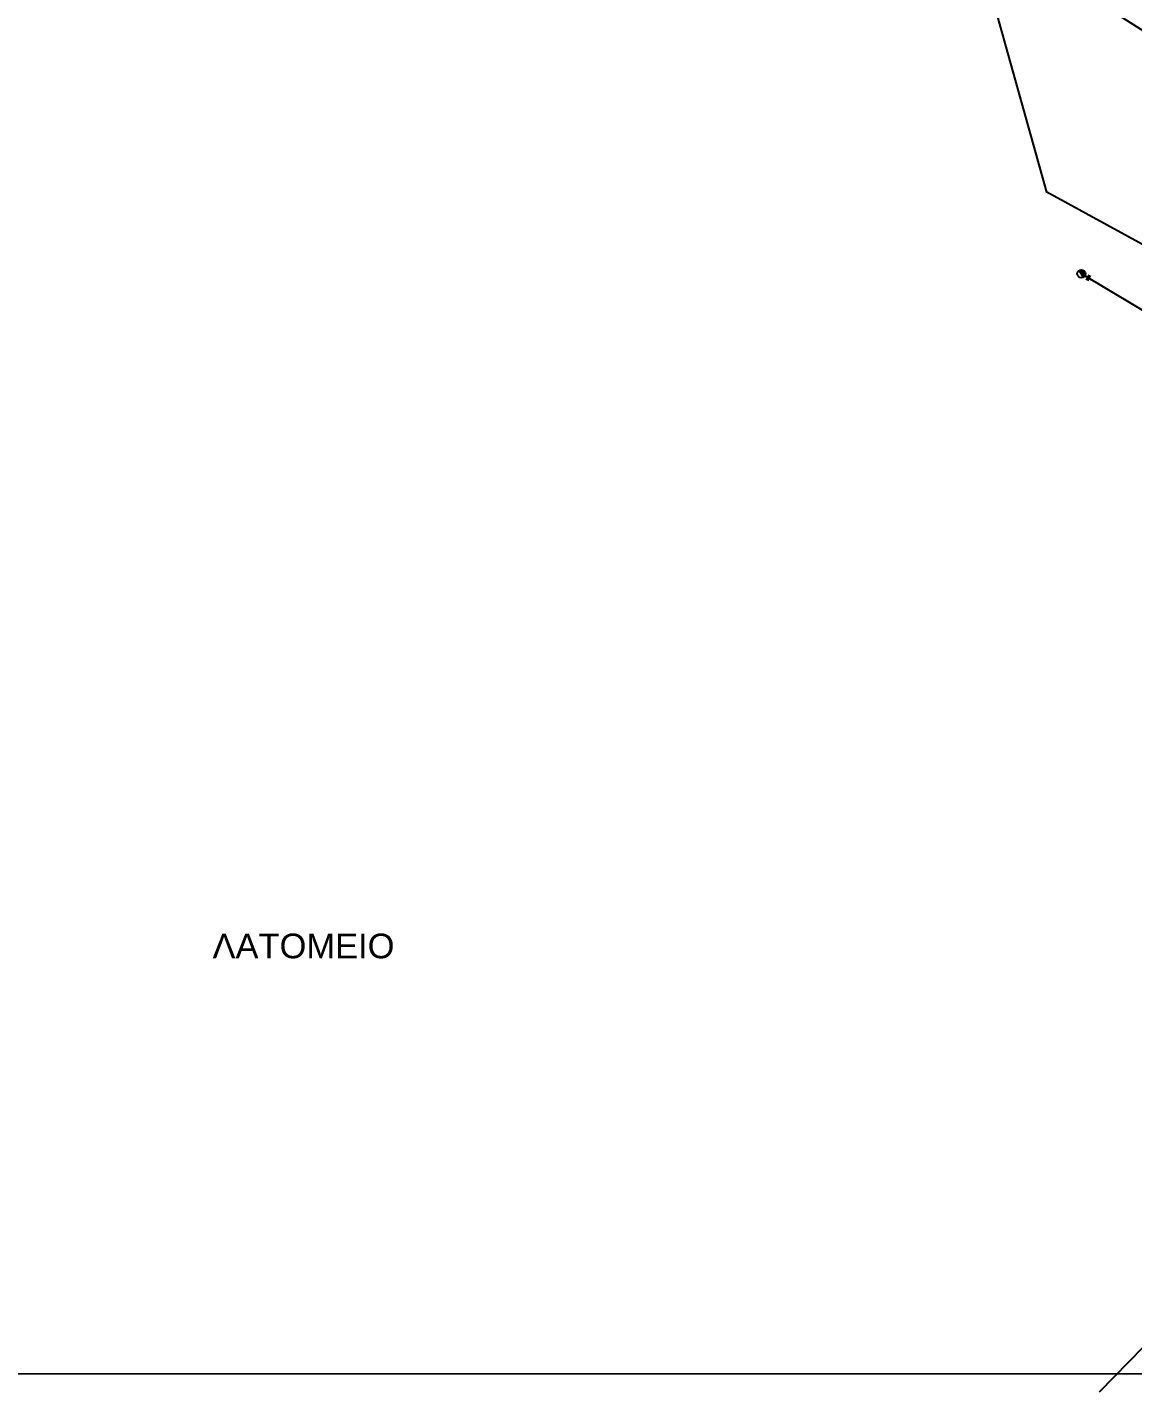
# Model space of a CAD drawing. Header units: millimetres. Extents: x 2662 to 4998, y 438 to 1235.
# Drawn here: x 4117.3 to 4279.3, y 715 to 915 of the extents above; entities that cross this region are included whole.
import ezdxf

# ---------------------------------------------------------------- set-up
doc = ezdxf.new("R2010")
doc.units = ezdxf.units.MM
for name, color, linetype in [('Επιγραφές - Σχήματα', 7, 'Continuous'), ('Μηχανική τομή', 7, 'Continuous'), ('Στύλος ΦΜ', 7, 'Continuous'), ('Στύλος ΦΜ @ 1', 7, 'Continuous'), ('Συνεστραμμένα ΧΤ   3x70+54.6+25 AL', 7, 'SYN_LINE'), ('Υπόβαθρο ΔΕΗ', 7, 'Continuous')]:
    doc.layers.add(name, color=color, linetype=linetype)
doc.styles.add('arial', font='ARIAL.TTF')
doc.styles.get("Standard").update_dxf_attribs({"font": 'ARIAL.TTF'})
doc.linetypes.add('SYN_LINE', pattern='A,0.5,-0.0001,["/\\/\\/\\/",Standard,S=0.1,R=0,X=0,Y=-0.05],-0.25', length=0.7501)

# ---------------------------------------------------------------- blocks, each defined once
blk = doc.blocks.new('ΥΠΑΡΧΩΝ ΤΣΙΜΕΝΤΕΝΙΟΣ ΣΤΥΛΟΣ')
at = {"layer": 'Στύλος ΦΜ'}
blk.add_hatch(color=7, dxfattribs=at).paths.add_polyline_path([(-1.29, -2.28, 0.574793), (2.62, 0, 0.268822), (1.3, 2.27)])
at = {"layer": 'Στύλος ΦΜ', "color": 7}
blk.add_line((-1.29, -2.28), (1.3, 2.27), dxfattribs=at)
blk.add_circle((0, 0), 2.62, dxfattribs=at)
at = {"layer": 'Στύλος ΦΜ', "flags": 4}
for tag, p in [('ΑΡΙΘΜΟΣ', (-4.68, 8.05)), ('ΤΥΠΟΣ', (-4.91, 3.03))]:
    blk.add_attdef(tag, p, '', height=4, dxfattribs=at)
blk = doc.blocks.new('ΜΗΧΑΝΙΚΗ ΤΟΜΗ')
at = {"layer": 'Μηχανική τομή', "ltscale": 40}
for p, q in [((-1.89, 0.78), (1.89, 0.78)), ((1.89, 0), (-1.89, 0))]:
    blk.add_line(p, q, dxfattribs=at)

msp = doc.modelspace()

# ---------------------------------------------------------------- linework, layer by layer
at = {"layer": 'Επιγραφές - Σχήματα'}
msp.add_lwpolyline([(4901.44, 1215.67), (4901.44, 1215.67), (3912.5, 1215.67), (3912.5, 717.65), (4901.44, 717.58)], dxfattribs=at)
at = {"layer": 'Συνεστραμμένα ΧΤ   3x70+54.6+25 AL', "color": 6, "linetype": 'SYN_LINE', "ltscale": 10}
msp.add_lwpolyline([(4283.56, 871.83), (4271.78, 878.86)], dxfattribs=at)
at = {"layer": 'Υπόβαθρο ΔΕΗ'}
msp.add_lwpolyline([(4312.59, 894.32), (4302.08, 871.47), (4266.72, 890.82), (4256.52, 927.38), (4258.21, 928.87)], close=True, dxfattribs=at)
msp.add_lwpolyline([(4274.45, 714.99), (4332.79, 774.62), (4311.83, 816.27), (4285.32, 828.61)], dxfattribs=at)

# ---------------------------------------------------------------- block references
at = {"layer": 'Μηχανική τομή', "xscale": 0.2259914949150553, "yscale": 0.2259914949150553, "zscale": 0.2259914949150553, "rotation": 62.28317222709645}
msp.add_blockref('ΜΗΧΑΝΙΚΗ ΤΟΜΗ', (4272.88, 878.22), dxfattribs=at)
at = {"layer": 'Στύλος ΦΜ @ 1', "ltscale": 40, "xscale": 0.2259914949150554, "yscale": 0.2259914949150554, "zscale": 0.2259914949150554, "rotation": 63.56721500158984}
msp.add_blockref('ΥΠΑΡΧΩΝ ΤΣΙΜΕΝΤΕΝΙΟΣ ΣΤΥΛΟΣ', (4271.77, 878.86), dxfattribs=at)

# ---------------------------------------------------------------- texts
at = {"layer": 'Επιγραφές - Σχήματα', "ltscale": 40, "insert": (4144.44, 782.14), "char_height": 3.616, "width": 19.1112, "attachment_point": 1, "style": 'arial'}
msp.add_mtext('ΛΑΤΟΜΕΙΟ', dxfattribs=at)

doc.saveas('drawing.dxf')
